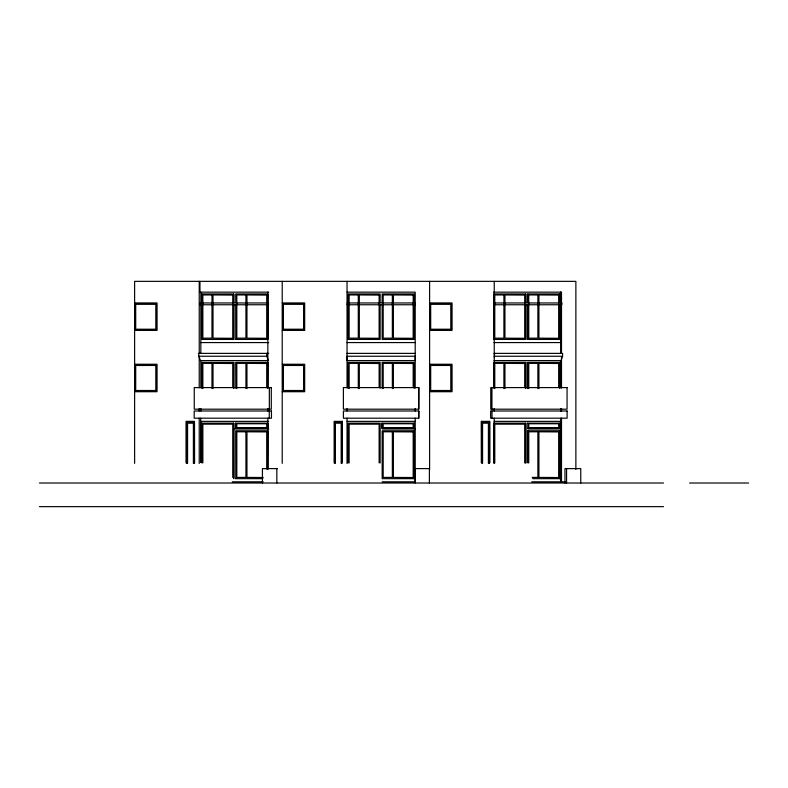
<?xml version="1.0" encoding="UTF-8"?>
<svg xmlns="http://www.w3.org/2000/svg" width="788" height="788" viewBox="0 0 788 788"><rect width="100%" height="100%" fill="white"/><g stroke="black" fill="none" stroke-linecap="round" stroke-linejoin="round"><path stroke-width="1.18" d="M494.243 357.338L494.647 353.379M493.968 353.379L562.583 353.379L562.583 356.255L560.967 360.579L494.056 360.579M268.738 292.161L199.955 292.161L199.955 281.355M347.065 292.161L415.227 292.161L415.197 388.08M493.564 292.161L561.509 292.161L561.509 353.379M201.738 293.944L233.78 293.944L233.78 302.553M267.634 293.944L267.634 302.553L267.733 293.944L235.691 293.944L235.789 302.553M559.697 293.944L559.697 302.553L559.775 293.944L527.733 293.944L527.733 302.553M134.61 302.966L157.009 302.966L157.009 330.418L134.61 330.418M268.639 302.966L199.659 302.966L199.659 304.759L268.639 304.759M282.222 302.966L304.68 302.966L304.68 330.418L282.222 330.418M347.055 302.966L415.227 302.966M429.608 302.966L452.016 302.966L452.016 330.418L429.608 330.418M347.055 304.759L415.227 304.759M201.738 339.421L233.78 339.421L233.78 305.005M235.691 339.421L267.733 339.421L267.733 305.005L267.634 339.421M493.761 339.421L525.813 339.421L525.813 305.005M559.697 339.421L559.697 305.005L559.775 339.421L527.733 339.421L527.733 305.005M200.733 342.573L268.738 342.573M347.094 342.573L415.227 342.573M493.968 342.573L560.79 342.573L560.79 292.161M268.738 353.379L198.793 353.379L198.793 356.255L200.536 360.579L268.639 360.579M347.025 353.379L415.227 353.379M198.793 356.255L266.699 356.255L268.452 360.579M494.647 356.255L562.583 356.255M201.738 362.362L233.78 362.362L233.78 388.179M267.634 362.362L267.634 388.179L267.733 362.362L235.691 362.362L235.789 388.179M559.697 362.362L559.697 388.179L559.775 362.362L527.733 362.362L527.733 388.179M134.61 364.253L157.009 364.253L157.009 391.715L134.61 391.715M282.222 364.253L304.68 364.253L304.68 391.715L282.222 391.715M429.608 364.253L452.016 364.253L452.016 391.715L429.608 391.715M418.792 387.588L343.391 387.588L343.391 409.189L418.792 409.189L418.792 387.588L418.724 409.189M418.802 410.991L343.381 410.991L343.44 418.192L418.802 418.192L418.802 410.991L418.724 418.192M200.684 421.363L268.639 421.363M342.386 421.363L342.386 462.881L342.396 421.363L334.132 421.363L334.132 462.881M347.094 421.363L415.227 421.363M481.458 421.363L481.458 462.881L481.369 421.363L489.693 421.363L489.693 462.881M494.056 421.363L560.829 421.363M186.963 422.151L186.963 463.245L186.874 422.151L193.996 422.151L193.996 463.245M267.733 423.146L235.573 423.146L235.573 428.396L267.733 428.396L267.733 423.146L267.634 428.396M527.517 423.146L559.775 423.146L559.775 428.396L527.517 428.396M234.785 428.997L268.738 428.997M382.387 428.997L415.227 428.997M527.94 428.997L559.48 428.997M267.634 430.78L267.634 468.84L267.733 430.78L235.691 430.78L235.789 478.661M532.649 478.661L559.775 478.661L559.775 430.78L527.733 430.78L527.733 462.704M277.435 468.614L262.424 468.614L262.424 483.014M429.46 468.614L414.99 468.614L415.049 483.014M532.176 477.41L537.879 477.41L537.879 431.794L528.758 431.794L528.758 463.009M235.691 478.661L262.818 478.661M232.263 481.813L263.113 481.813M382.141 481.813L415.227 481.813L415.227 418.192M531.713 481.813L565.912 481.813M39.4 483.014L663.535 483.014M689.589 483.014L748.6 483.014M39.4 506.645L663.535 506.645M263.222 477.508L246.959 477.42L246.959 431.804L266.708 431.913L266.708 469.126M580.766 483.014L580.766 468.614L564.966 468.614L564.966 483.014M575.87 469.49L575.87 281.355L134.62 281.355L134.62 463.344M566.572 468.614L566.572 483.014M561.509 356.836L561.509 388.08M561.509 408.578L561.509 410.991M561.509 418.192L561.509 481.793M560.79 360.579L560.79 387.627M560.79 408.539L560.79 410.991M560.829 418.192L560.79 481.813M560.701 292.161L560.701 353.379M560.701 360.579L560.701 387.627M560.701 408.539L560.701 410.991M560.701 421.363L560.701 481.813M559.697 423.146L559.697 428.396M559.697 430.78L559.697 478.661M558.662 387.499L558.662 363.495L538.913 363.376L538.913 388.592M537.879 388.582L537.879 363.376L528.758 363.376L528.758 388.582M527.822 293.944L527.822 302.553M527.822 305.005L527.822 339.421M527.822 362.362L527.822 388.179M527.822 423.146L527.822 428.396M527.822 430.78L527.822 462.704M525.813 302.553L525.813 293.944L493.761 293.944L493.849 302.553M525.813 388.179L525.813 362.362L493.761 362.362L493.849 388.179M525.813 462.98L525.813 423.146L493.761 423.146L493.849 462.98M525.724 293.944L525.724 302.553M525.724 305.005L525.724 339.421M525.724 362.362L525.724 388.179M525.724 423.146L525.724 462.98M524.69 387.499L524.69 363.495L504.941 363.376L504.941 388.592M524.69 462.891L524.69 424.161L494.785 424.161L494.785 462.891M503.916 388.582L503.916 363.376L494.785 363.376L494.785 388.582M494.243 281.355L494.243 387.824M494.243 408.558L494.243 410.991M494.243 418.192L494.243 463.462M493.761 305.005L493.849 339.421M491.998 410.991L491.998 418.192M491.929 387.588L491.929 409.189M489.604 421.363L489.604 462.881M489.003 463.245L489.092 422.151L481.97 422.151L482.059 463.245M488.402 463.334L488.402 423.186L482.571 423.186L482.571 463.334M429.608 281.355L429.608 469.49M429.391 468.614L429.391 483.014M415.227 408.539L415.197 410.991M414.222 302.553L414.222 293.944L382.17 293.944L382.17 302.553M414.222 305.005L414.222 339.421L382.17 339.421L382.17 305.005M414.222 388.179L414.222 362.362L382.17 362.362L382.17 388.179M413.188 387.499L413.188 363.495L393.389 363.376L393.389 388.592M392.355 388.582L392.355 363.376L383.195 363.376L383.195 388.582M382.17 423.146L382.17 428.396M380.161 302.553L380.151 293.944L348.099 293.944L348.099 302.553M380.151 305.005L380.161 339.421L348.099 339.421L348.099 305.005M380.161 388.179L380.151 362.362L348.099 362.362L348.109 388.179M380.151 462.98L380.161 423.146L348.099 423.146L348.099 462.98M379.126 387.499L379.126 363.495L359.318 363.376L359.318 388.592M379.126 462.891L379.126 424.161L349.133 424.161L349.133 462.891M358.284 388.582L358.284 363.376L349.133 363.376L349.133 388.582M347.035 281.355L347.035 387.824M347.035 408.558L347.035 410.991M347.035 418.192L347.035 463.462M341.785 463.245L341.785 422.151L334.733 422.151L334.733 463.245M341.184 463.334L341.184 423.186L335.343 423.186L335.343 463.334M282.222 281.355L282.222 463.344M276.834 468.614L276.834 483.014M269.338 387.588L269.338 409.189M269.269 410.991L269.269 418.192M267.861 292.161L267.861 388.08M267.861 408.578L267.861 410.991M267.861 418.192L267.861 469.559M267.575 302.966L267.575 304.759M266.699 353.379L266.699 356.255M266.708 387.499L266.708 363.495L246.959 363.376L246.959 388.592M245.935 388.582L245.935 363.376L236.814 363.376L236.814 388.582M235.691 305.005L235.789 339.421M235.691 423.146L235.691 428.396M233.681 293.944L233.681 302.553M233.681 305.005L233.681 339.421M233.681 362.362L233.681 388.179M233.681 423.146L233.78 478.661L233.78 423.146L201.738 423.146L201.836 462.98M232.746 387.499L232.746 363.495L213.006 363.376L213.006 388.592M232.746 477.41L232.746 424.161L202.851 424.161L202.851 462.891M211.982 388.582L211.982 363.376L202.851 363.376L202.851 388.582M201.836 293.944L201.738 302.553M201.738 305.005L201.836 339.421M201.836 362.362L201.738 388.179M200.832 292.161L200.832 353.379M200.832 360.579L200.832 387.627M200.832 408.539L200.832 410.991M200.832 421.363L200.733 462.467L200.684 418.192M199.226 281.355L199.226 353.379M199.226 357.338L199.226 387.824M199.226 408.558L199.226 410.991M199.226 418.192L199.226 463.462M194.597 462.881L194.498 421.363L186.263 421.363L186.263 462.881M193.897 422.151L193.897 463.245M193.385 463.334L193.385 423.186L187.564 423.186L187.564 463.334M186.362 421.363L186.362 462.881M211.982 294.958L202.851 294.958L202.851 338.17L211.982 338.17L211.982 294.958M245.935 294.958L236.814 294.958L236.814 338.17L245.935 338.17L245.935 294.958M358.284 294.958L349.133 294.958L349.133 338.17L358.284 338.17L358.284 294.958M392.355 294.958L383.195 294.958L383.195 338.17L392.355 338.17L392.355 294.958M503.916 294.958L494.785 294.958L494.785 338.17L503.916 338.17L503.916 294.958M537.879 294.958L528.758 294.958L528.758 338.17L537.879 338.17L537.879 294.958M561.775 302.966L493.84 302.966L493.84 304.759L561.775 304.759L561.775 302.966M156.467 303.567L135.152 303.567L135.162 329.817L156.467 329.817L156.467 303.567M304.138 303.567L282.764 303.567L282.764 329.817L304.138 329.817L304.138 303.567M451.475 303.567L430.149 303.567L430.159 329.817L451.475 329.817L451.455 303.567M155.925 304.168L135.703 304.168L135.703 329.217L155.925 329.217L155.925 304.168M303.597 304.168L283.316 304.168L283.316 329.217L303.597 329.217L303.597 304.168M450.913 304.168L430.691 304.168L430.691 329.217L450.913 329.217L450.913 304.168M415.158 356.255L347.025 356.255L347.084 360.579L415.227 360.579L415.158 356.255M156.467 364.864L135.152 364.864L135.162 391.114L156.467 391.114L156.467 364.864M304.138 364.864L282.764 364.864L282.764 391.114L304.138 391.114L304.138 364.864M451.475 364.864L430.149 364.864L430.159 391.114L451.475 391.114L451.455 364.864M155.925 365.465L135.703 365.465L135.703 390.503L155.925 390.503L155.925 365.465M303.597 365.465L283.316 365.465L283.316 390.503L303.597 390.503L303.597 365.465M450.913 365.465L430.691 365.465L430.691 390.503L450.913 390.503L450.913 365.465M271.289 387.588L194.252 387.588L194.252 409.189L271.289 409.189L271.289 387.588M567.055 387.588L490.757 387.588L490.757 409.189L567.055 409.189L567.055 387.588M271.456 410.991L194.183 410.991L194.183 418.192L271.456 418.192L271.456 410.991M567.124 410.991L490.648 410.991L490.648 418.192L567.124 418.192L567.124 410.991M414.222 423.146L381.953 423.146L381.953 428.396L414.222 428.396L414.222 423.146M266.708 423.757L236.814 423.757L236.814 427.786L266.708 427.786L266.708 423.757M413.188 423.757L383.195 423.757L383.195 427.786L413.188 427.786L413.188 423.757M558.662 423.757L528.758 423.757L528.758 427.786L558.662 427.786L558.662 423.757M414.222 430.78L382.17 430.78L382.17 478.661L414.222 478.661L414.222 430.78M245.935 431.794L236.814 431.794L236.814 477.41L245.935 477.41L245.935 431.794M392.355 431.794L383.195 431.794L383.195 477.41L392.355 477.41L392.355 431.794M558.662 295.076L538.913 294.958L538.913 338.17L558.662 338.288L558.662 295.076M524.69 295.076L504.941 294.958L504.941 338.17L524.69 338.288L524.69 295.076M413.188 295.076L393.389 294.958L393.389 338.17L413.188 338.288L413.188 295.076M379.126 295.076L359.318 294.958L359.318 338.17L379.126 338.288L379.126 295.076M266.708 295.076L246.959 294.958L246.959 338.17L266.708 338.288L266.708 295.076M232.746 295.076L213.006 294.958L213.006 338.17L232.746 338.288L232.746 295.076M558.662 431.913L538.913 431.804L538.913 477.42L558.662 477.528L558.662 431.913M413.188 431.913L393.389 431.804L393.389 477.42L413.188 477.528L413.188 431.913"/></g></svg>
